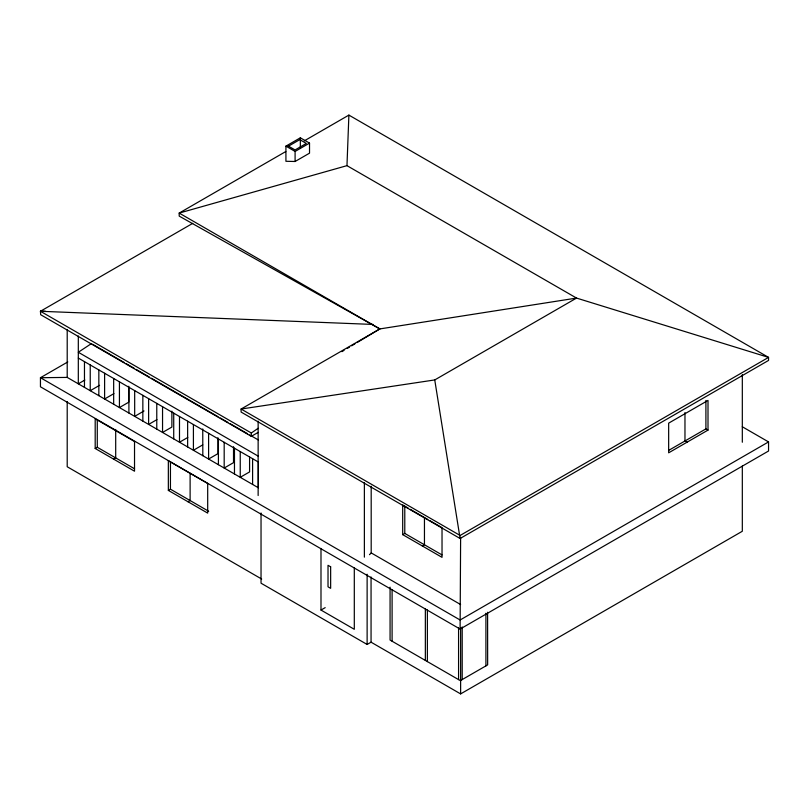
<?xml version="1.0" encoding="UTF-8"?>
<svg xmlns="http://www.w3.org/2000/svg" width="809" height="809" viewBox="0 0 809 809"><rect width="100%" height="100%" fill="white"/><g stroke="black" fill="none" stroke-linecap="round" stroke-linejoin="round"><path stroke-width="1.21" d="M460.624 537.206L460.109 629.078L768.55 451.007L768.55 441.916L742.288 426.748M346.97 165.653L348.891 115.1L768.55 357.386L768.55 360.42L460.109 538.501L241.092 412.054L241.092 409.03L379.846 328.919L576.534 298.076L768.55 357.386L460.109 535.467L241.092 409.03L434.746 379.937L576.534 298.076L346.97 165.653L179.193 213.08L179.193 216.104L379.846 328.919L357.082 342.561M369.48 554.681L371.189 553.022L371.189 486.249M258.142 432.4L251.326 436.334L251.326 433.017L258.142 428.285M91.427 343.592L78.311 352.259L258.415 456.246M341.904 351.652L344.078 350.358M347.324 348.406L349.498 347.112M351.662 345.807L354.918 343.855M300.341 137.813L285.921 146.136L285.921 161.284L295.093 161.487L309.523 153.164L309.523 143.112L300.341 137.813L300.341 147.905M288.5 146.156L299.785 139.644L306.338 143.436L295.063 149.948L288.5 146.156L285.921 146.136L295.093 151.435L309.523 143.112M285.799 151.536L179.193 213.08L379.846 328.919M304.295 140.857L348.891 115.1M251.326 436.334L40.662 314.711L40.45 311.273L192.754 223.335M67.794 361.926L40.45 377.712L40.45 386.793L460.109 629.078M84.864 380.038L78.311 383.82L78.311 335.978M99.578 385.317L90.234 390.707L90.234 364.96M113.938 393.609L104.604 398.999L104.604 373.262M144.012 410.972L134.678 416.362L134.678 390.616M95.189 448.489L134.527 471.202L134.527 441.522L95.189 418.809L95.189 448.489L97.282 447.276L134.537 468.775M156.926 419.628L148.623 424.422L148.623 398.675M113.594 459.118L115.697 457.904L115.697 429.458M187.789 437.447L179.497 442.24L179.497 416.493M202.746 444.879L193.412 450.269L193.412 424.533M168.343 490.406L207.691 513.118L207.691 483.438L168.343 460.726L168.343 490.406L170.446 489.192L208.692 511.278M188.012 501.762L190.115 500.549L190.115 473.346M408.151 508.103L402.69 504.947L402.69 534.628L404.783 533.414L441.936 554.863M422.359 545.984L424.452 544.77L424.452 517.568M320.991 548.462L320.991 610.057L325.188 607.64M668.73 450.36L705.903 428.891L708.006 430.105L708.006 400.425L668.659 423.137L668.659 452.818L708.006 430.105M261.034 512.977L261.034 583.198L367.124 644.46L371.058 642.184L460.624 693.9L742.318 531.26L742.318 466.055M768.55 441.916L460.109 619.997L40.45 377.712L67.208 377.409L258.374 487.776L258.374 462.04L78.311 358.074M460.624 680.49L487.645 664.887L487.594 612.271M251.326 433.017L40.45 311.273L45.314 311.212M40.45 311.273L373.05 324.439M687.074 442.189L684.97 440.976L684.97 412.539M410.335 509.367L427.819 519.459M430.004 520.723L442.027 527.66L442.027 557.34L402.69 534.628M92.519 344.219L124.171 362.493M126.356 363.757L133.991 368.166M136.175 369.43L149.281 376.994M151.455 378.248L218.046 416.696M220.23 417.96L227.865 422.369M230.049 423.623L247.514 433.715M249.698 434.969L258.435 440.015M371.189 552.911L460.624 604.556M460.624 680.794L390.069 640.05L390.069 587.162M320.991 610.057L354.302 629.291L354.302 567.696M261.691 579.042L67.208 466.753L67.208 401.547M434.746 379.937L460.109 538.501M742.318 374.638L742.318 442.24M705.903 400.455L705.903 428.891M485.916 613.232L485.916 665.888M462.202 626.935L462.202 679.58M460.624 627.845L460.624 693.9M458.572 627.966L458.572 679.6M427.374 609.956L427.374 661.59M425.352 608.793L425.352 660.417M404.783 506.212L404.783 533.414M392.102 589.599L392.102 641.224M371.058 576.969L371.058 642.184M367.124 574.228L367.124 644.46M364.374 482.821L364.374 557.158M295.093 151.435L295.093 161.487M258.142 421.105L258.142 495.523M252.6 458.703L252.6 484.449M249.577 457.206L249.577 471.92L240.243 477.31L240.243 451.564M234.468 448.237L234.468 473.983M233.518 446.71L233.518 462.647L224.184 468.037L224.184 442.29M218.41 438.963L218.41 464.71M217.934 437.72L217.934 453.647L208.601 459.037L208.601 433.3M202.746 428.942L202.826 455.71M187.637 421.196L187.637 446.942M173.723 413.166L173.723 438.903M171.882 411.124L171.882 427.061L162.548 432.451L162.548 406.705M170.446 461.99L170.446 489.192M156.774 403.378L156.774 429.124M142.849 395.338L142.849 421.084M128.904 387.289L128.904 413.035M128.773 386.237L128.773 402.174L119.429 407.564L119.429 381.818M113.665 378.491L113.665 404.227M98.84 369.925L98.84 395.672M97.282 420.063L97.282 447.276M84.47 361.633L84.47 387.38M67.208 329.769L67.208 377.409M330.648 566.816L328.019 565.309L328.019 586.808L330.648 588.325L330.648 566.816"/></g></svg>
